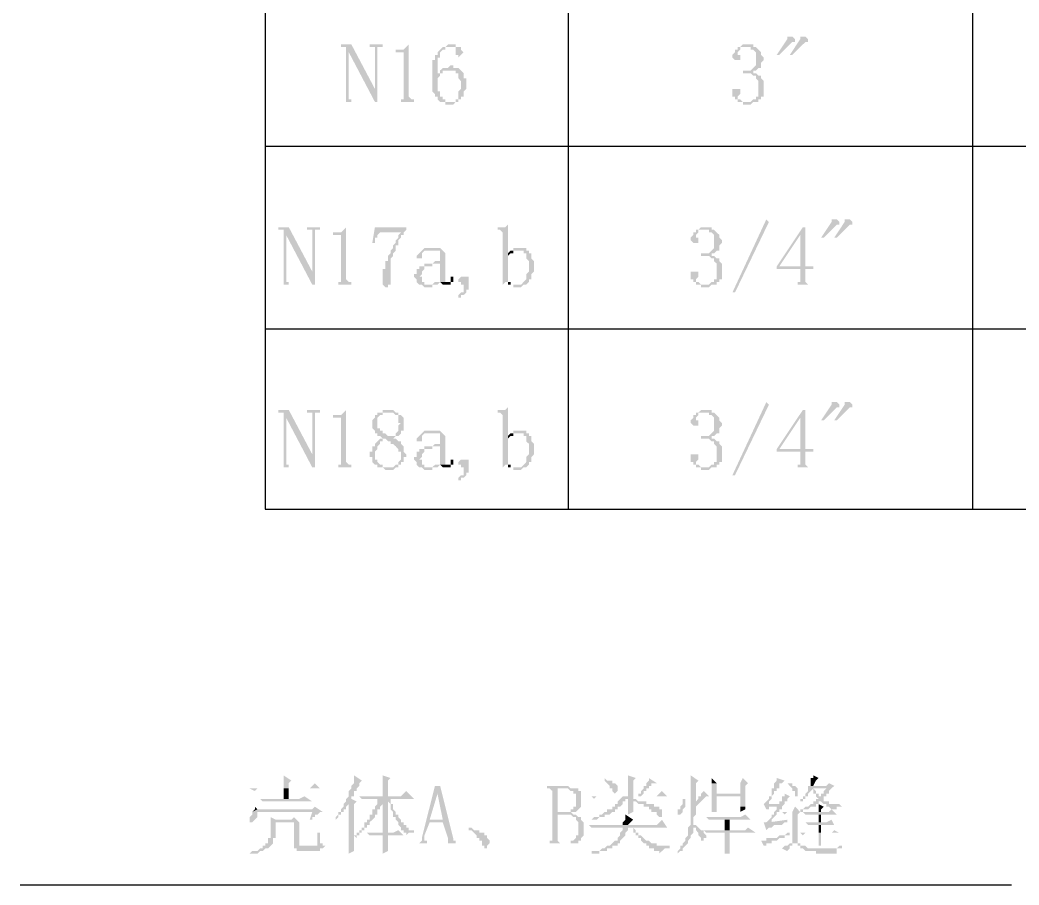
# Model space of a CAD drawing. Extents: x 51 to 246, y 3 to 417.
# Drawn here: x 177 to 193.2, y 244.22 to 258.25 of the extents above; entities that cross this region are included whole.
import ezdxf

# ---------------------------------------------------------------- set-up
doc = ezdxf.new("R2010")
doc.units = 0
doc.header["$MEASUREMENT"] = 0
doc.layers.add('_____1', color=160, linetype='Continuous')

msp = doc.modelspace()

# ---------------------------------------------------------------- hatches: boundary and pattern name
at = {"layer": '_____1'}
for points in [[(182.372, 257.852), (182.203, 257.852), (182.203, 257.81), (182.287, 257.81), (182.287, 257.767), (182.33, 257.725), (182.753, 256.921), (182.753, 257.132)], [(182.88, 257.852), (182.668, 257.852), (182.668, 257.81), (182.753, 257.81), (182.753, 256.921), (182.795, 256.921), (182.795, 257.81), (182.88, 257.81)], [(183.303, 257.852), (183.261, 257.81), (183.219, 257.767), (183.092, 257.767), (183.092, 257.725), (183.219, 257.725), (183.219, 256.963), (183.176, 256.963), (183.176, 256.921), (183.092, 256.921), (183.473, 256.921), (183.388, 256.921), (183.388, 256.963), (183.346, 256.963), (183.303, 257.005)], [(188.807, 257.852), (188.722, 257.852), (188.68, 257.81), (188.849, 257.81), (188.849, 257.767), (188.891, 257.767), (188.934, 257.725), (188.934, 257.513), (188.849, 257.429), (188.722, 257.429), (188.722, 257.386), (188.849, 257.386), (188.891, 257.344), (188.934, 257.344), (188.934, 257.302), (188.976, 257.259), (188.976, 257.005), (188.934, 257.005), (188.934, 256.963), (188.891, 256.963), (188.849, 256.921), (188.764, 256.921), (188.976, 256.921), (188.976, 256.963), (189.018, 256.963), (189.018, 257.005), (189.061, 257.005), (189.061, 257.259), (189.018, 257.302), (189.018, 257.344), (188.976, 257.344), (188.934, 257.386), (188.891, 257.386), (188.891, 257.429), (188.934, 257.429), (188.976, 257.471), (189.018, 257.471), (189.018, 257.556), (189.061, 257.598), (189.061, 257.64), (189.018, 257.683), (189.018, 257.725), (188.976, 257.767), (188.934, 257.81), (188.891, 257.81), (188.891, 257.852), (188.849, 257.852)], [(189.484, 257.979), (189.442, 257.979), (189.442, 257.937), (189.272, 257.683), (189.315, 257.683), (189.526, 257.894), (189.569, 257.894), (189.569, 257.937), (189.526, 257.979)], [(189.696, 257.979), (189.653, 257.979), (189.653, 257.937), (189.484, 257.683), (189.526, 257.683), (189.738, 257.894), (189.78, 257.894), (189.78, 257.937), (189.738, 257.979)], [(182.287, 257.767), (182.287, 256.921), (182.203, 256.921), (182.414, 256.921), (182.372, 256.921), (182.372, 256.963), (182.33, 256.963), (182.33, 257.725)], [(184.108, 257.81), (183.981, 257.81), (184.065, 257.81), (184.065, 257.683), (184.108, 257.683), (184.108, 257.64), (184.15, 257.683), (184.192, 257.725), (184.15, 257.767), (184.15, 257.81)], [(188.68, 257.81), (188.637, 257.81), (188.637, 257.767), (188.595, 257.767), (188.595, 257.725), (188.553, 257.683), (188.553, 257.64), (188.595, 257.598), (188.68, 257.598), (188.68, 257.683), (188.637, 257.683), (188.637, 257.725), (188.68, 257.767), (188.68, 257.81), (188.764, 257.81)], [(183.811, 257.429), (183.811, 257.386), (183.769, 257.386), (183.769, 257.344), (183.811, 257.344), (183.811, 257.386), (183.854, 257.386), (183.854, 257.429), (183.981, 257.429)], [(183.981, 257.513), (183.938, 257.471), (183.854, 257.471), (183.811, 257.429), (184.065, 257.429), (184.065, 257.386), (184.108, 257.386), (184.108, 257.302), (184.15, 257.259), (184.15, 257.132), (184.108, 257.09), (184.108, 256.963), (184.065, 256.963), (184.065, 256.921), (183.811, 256.921), (183.896, 256.921), (183.896, 256.878), (184.023, 256.878), (184.065, 256.921), (184.108, 256.921), (184.108, 256.963), (184.15, 256.963), (184.15, 257.005), (184.192, 257.005), (184.192, 257.09), (184.235, 257.132), (184.235, 257.302), (184.192, 257.302), (184.192, 257.386), (184.108, 257.471), (184.023, 257.471), (184.023, 257.513)], [(188.595, 257.132), (188.553, 257.132), (188.553, 257.005), (188.595, 257.005), (188.595, 256.963), (188.637, 256.963), (188.637, 256.921), (188.722, 256.921), (188.722, 256.878), (188.849, 256.878), (188.891, 256.921), (188.934, 256.921), (188.722, 256.921), (188.68, 256.963), (188.637, 256.963), (188.637, 257.005), (188.68, 257.048), (188.68, 257.132), (188.637, 257.132)], [(190.204, 255.016), (190.161, 255.016), (190.161, 254.973), (189.992, 254.719), (190.034, 254.719), (190.246, 254.931), (190.288, 254.931), (190.288, 254.973), (190.246, 255.016)], [(190.415, 255.016), (190.373, 255.016), (190.373, 254.973), (190.204, 254.719), (190.246, 254.719), (190.458, 254.931), (190.5, 254.931), (190.5, 254.973), (190.458, 255.016)], [(181.356, 254.889), (181.187, 254.889), (181.187, 254.846), (181.271, 254.846), (181.271, 254.804), (181.314, 254.762), (181.737, 253.957), (181.737, 254.169)], [(181.271, 254.804), (181.271, 253.957), (181.187, 253.957), (181.398, 253.957), (181.356, 253.957), (181.356, 254), (181.314, 254), (181.314, 254.762)], [(181.864, 254.889), (181.652, 254.889), (181.652, 254.846), (181.737, 254.846), (181.737, 253.957), (181.779, 253.957), (181.779, 254.846), (181.864, 254.846)], [(182.287, 254.889), (182.203, 254.804), (182.076, 254.804), (182.076, 254.762), (182.203, 254.762), (182.203, 254), (182.16, 254), (182.16, 253.957), (182.076, 253.957), (182.457, 253.957), (182.372, 253.957), (182.372, 254), (182.33, 254), (182.287, 254.042)], [(183.261, 254.889), (182.753, 254.889), (182.711, 254.635), (182.753, 254.635), (182.753, 254.719), (182.795, 254.719), (182.795, 254.762), (182.838, 254.804), (183.219, 254.804), (183.261, 254.846)], [(183.219, 254.804), (183.176, 254.804), (183.134, 254.762), (183.134, 254.719), (183.092, 254.677), (183.092, 254.635), (183.049, 254.592), (183.049, 254.55), (183.007, 254.508), (183.007, 254.465), (182.965, 254.423), (182.965, 254.338), (182.922, 254.338), (182.922, 254.211), (182.88, 254.211), (182.88, 253.957), (182.922, 253.915), (182.965, 253.915), (182.965, 253.957), (183.007, 253.957), (183.007, 254.381), (183.049, 254.423), (183.049, 254.465), (183.092, 254.508), (183.092, 254.592), (183.134, 254.592), (183.134, 254.677), (183.176, 254.719), (183.176, 254.762), (183.219, 254.762)], [(184.912, 254.931), (184.87, 254.889), (184.743, 254.889), (184.743, 254.846), (184.785, 254.846), (184.827, 254.804), (184.827, 253.957), (184.87, 254), (184.954, 254), (184.912, 254), (184.912, 254.423)], [(188.002, 254.846), (187.96, 254.846), (187.96, 254.804), (187.918, 254.804), (187.918, 254.762), (187.875, 254.719), (187.875, 254.677), (187.918, 254.635), (188.002, 254.635), (188.002, 254.719), (187.96, 254.719), (187.96, 254.762), (188.002, 254.804), (188.002, 254.846), (188.087, 254.846)], [(188.129, 254.889), (188.045, 254.889), (188.002, 254.846), (188.172, 254.846), (188.172, 254.804), (188.214, 254.804), (188.256, 254.762), (188.256, 254.55), (188.172, 254.465), (188.045, 254.465), (188.045, 254.423), (188.172, 254.423), (188.214, 254.381), (188.256, 254.381), (188.256, 254.338), (188.299, 254.296), (188.299, 254.042), (188.256, 254.042), (188.256, 254), (188.214, 254), (188.172, 253.957), (188.087, 253.957), (188.299, 253.957), (188.299, 254), (188.341, 254), (188.341, 254.042), (188.383, 254.042), (188.383, 254.296), (188.341, 254.338), (188.341, 254.381), (188.299, 254.381), (188.256, 254.423), (188.214, 254.423), (188.214, 254.465), (188.256, 254.465), (188.299, 254.508), (188.341, 254.508), (188.341, 254.592), (188.383, 254.635), (188.383, 254.677), (188.341, 254.719), (188.341, 254.762), (188.256, 254.846), (188.214, 254.846), (188.214, 254.889), (188.172, 254.889)], [(189.738, 254.889), (189.696, 254.889), (189.272, 254.254), (189.272, 254.211), (189.653, 254.211), (189.653, 254), (189.611, 254), (189.611, 253.957), (189.484, 253.957), (189.865, 253.957), (189.78, 253.957), (189.738, 254), (189.738, 254.211), (189.865, 254.211), (189.865, 254.254), (189.315, 254.254), (189.653, 254.762)], [(189.738, 254.889), (189.653, 254.762), (189.653, 254.254), (189.315, 254.254), (189.738, 254.254)], [(183.515, 254.508), (183.43, 254.423), (183.43, 254.381), (183.515, 254.381), (183.515, 254.465), (183.557, 254.508), (183.684, 254.508)], [(183.684, 254.55), (183.557, 254.55), (183.515, 254.508), (183.811, 254.508), (183.811, 254.338), (183.727, 254.338), (183.684, 254.296), (183.642, 254.296), (183.811, 254.296), (183.811, 254), (183.727, 254), (183.684, 253.957), (183.6, 253.957), (183.769, 253.957), (183.811, 254), (183.896, 254), (183.896, 254.465), (183.811, 254.55), (183.727, 254.55)], [(184.997, 254.508), (184.954, 254.508), (184.912, 254.465), (184.912, 254.423), (184.954, 254.465), (184.997, 254.465), (184.997, 254.508), (185.081, 254.508)], [(185.081, 254.55), (184.997, 254.55), (184.997, 254.508), (185.166, 254.508), (185.166, 254.465), (185.208, 254.465), (185.208, 254.381), (185.251, 254.338), (185.251, 254.169), (185.208, 254.127), (185.208, 254.042), (185.124, 253.957), (184.954, 253.957), (184.997, 253.957), (184.997, 253.915), (185.124, 253.915), (185.166, 253.957), (185.208, 253.957), (185.251, 254), (185.251, 254.042), (185.293, 254.042), (185.293, 254.127), (185.335, 254.169), (185.335, 254.338), (185.293, 254.381), (185.293, 254.465), (185.251, 254.465), (185.251, 254.508), (185.208, 254.508), (185.208, 254.55), (185.124, 254.55)], [(183.642, 254.296), (183.557, 254.296), (183.557, 254.254), (183.473, 254.254), (183.473, 254.211), (183.43, 254.211), (183.43, 254.127), (183.388, 254.127), (183.388, 254.084), (183.43, 254.042), (183.43, 254), (183.473, 253.957), (183.515, 253.957), (183.557, 253.915), (183.684, 253.915), (183.684, 253.957), (183.769, 253.957), (183.557, 253.957), (183.557, 254), (183.515, 254), (183.515, 254.084), (183.473, 254.084), (183.515, 254.127), (183.515, 254.169), (183.557, 254.211), (183.557, 254.254), (183.684, 254.254), (183.684, 254.296), (183.811, 254.296)], [(187.918, 254.169), (187.875, 254.169), (187.875, 254.042), (187.918, 254.042), (187.918, 254), (187.96, 254), (187.96, 253.957), (188.045, 253.957), (188.045, 253.915), (188.172, 253.915), (188.214, 253.957), (188.256, 253.957), (188.045, 253.957), (188.002, 254), (187.96, 254), (187.96, 254.042), (188.002, 254.084), (188.002, 254.169), (187.96, 254.169)], [(184.023, 254.084), (183.981, 254.084), (183.981, 254), (183.938, 254), (183.854, 253.957), (183.981, 253.957), (183.981, 254), (184.023, 254), (184.023, 254.042)], [(184.192, 254.084), (184.15, 254.084), (184.108, 254.042), (184.108, 254), (184.15, 254), (184.15, 253.957), (184.192, 253.957), (184.192, 253.83), (184.15, 253.83), (184.108, 253.788), (184.108, 253.746), (184.15, 253.746), (184.15, 253.788), (184.192, 253.788), (184.235, 253.83), (184.235, 253.873), (184.277, 253.873), (184.277, 254.084), (184.235, 254.084)], [(190.204, 252.052), (190.161, 252.052), (190.161, 252.01), (189.992, 251.756), (190.034, 251.756), (190.246, 251.968), (190.288, 251.968), (190.288, 252.01), (190.246, 252.052)], [(190.415, 252.052), (190.373, 252.052), (190.373, 252.01), (190.204, 251.756), (190.246, 251.756), (190.458, 251.968), (190.5, 251.968), (190.5, 252.01), (190.458, 252.052)], [(181.356, 251.925), (181.187, 251.925), (181.187, 251.883), (181.271, 251.883), (181.271, 251.841), (181.314, 251.798), (181.737, 250.994), (181.737, 251.206)], [(181.864, 251.925), (181.652, 251.925), (181.652, 251.883), (181.737, 251.883), (181.737, 250.994), (181.779, 250.994), (181.779, 251.883), (181.864, 251.883)], [(182.287, 251.925), (182.203, 251.841), (182.076, 251.841), (182.076, 251.798), (182.203, 251.798), (182.203, 251.036), (182.16, 251.036), (182.16, 250.994), (182.076, 250.994), (182.457, 250.994), (182.372, 250.994), (182.372, 251.036), (182.33, 251.036), (182.287, 251.079)], [(182.965, 251.925), (182.88, 251.925), (182.88, 251.883), (182.795, 251.883), (182.795, 251.841), (182.753, 251.841), (182.753, 251.798), (182.711, 251.756), (182.711, 251.629), (182.753, 251.587), (182.753, 251.544), (182.795, 251.544), (182.795, 251.502), (182.838, 251.502), (182.88, 251.46), (182.838, 251.46), (182.922, 251.46), (182.965, 251.417), (183.007, 251.417), (183.007, 251.375), (183.049, 251.375), (183.092, 251.333), (183.134, 251.29), (183.134, 251.248), (183.176, 251.248), (183.176, 251.121), (183.134, 251.079), (183.134, 251.036), (183.092, 251.036), (183.049, 250.994), (182.838, 250.994), (182.88, 250.994), (182.922, 250.952), (183.049, 250.952), (183.092, 250.994), (183.134, 250.994), (183.134, 251.036), (183.176, 251.036), (183.176, 251.079), (183.219, 251.079), (183.219, 251.163), (183.261, 251.163), (183.261, 251.206), (183.219, 251.248), (183.219, 251.333), (183.176, 251.375), (183.176, 251.417), (183.134, 251.417), (183.092, 251.46), (183.049, 251.46), (183.092, 251.502), (182.965, 251.502), (182.922, 251.544), (182.88, 251.544), (182.88, 251.587), (182.838, 251.587), (182.838, 251.629), (182.795, 251.629), (182.795, 251.798), (182.838, 251.841), (182.88, 251.841), (182.88, 251.883), (183.092, 251.883), (183.049, 251.925), (183.007, 251.925)], [(183.092, 251.883), (182.965, 251.883), (183.049, 251.883), (183.092, 251.841), (183.134, 251.841), (183.134, 251.714), (183.176, 251.714), (183.134, 251.671), (183.134, 251.587), (183.092, 251.544), (183.092, 251.502), (183.007, 251.502), (183.134, 251.502), (183.176, 251.544), (183.176, 251.587), (183.219, 251.587), (183.219, 251.798), (183.176, 251.841), (183.134, 251.841), (183.134, 251.883)], [(184.912, 251.968), (184.87, 251.925), (184.743, 251.925), (184.743, 251.883), (184.785, 251.883), (184.827, 251.841), (184.827, 250.994), (184.87, 251.036), (184.954, 251.036), (184.912, 251.036), (184.912, 251.46)], [(188.002, 251.883), (187.96, 251.883), (187.96, 251.841), (187.918, 251.841), (187.918, 251.798), (187.875, 251.756), (187.875, 251.714), (187.918, 251.671), (188.002, 251.671), (188.002, 251.756), (187.96, 251.756), (187.96, 251.798), (188.002, 251.841), (188.002, 251.883), (188.087, 251.883)], [(188.129, 251.925), (188.045, 251.925), (188.002, 251.883), (188.172, 251.883), (188.172, 251.841), (188.214, 251.841), (188.256, 251.798), (188.256, 251.587), (188.172, 251.502), (188.045, 251.502), (188.045, 251.46), (188.172, 251.46), (188.214, 251.417), (188.256, 251.417), (188.256, 251.375), (188.299, 251.333), (188.299, 251.079), (188.256, 251.079), (188.256, 251.036), (188.214, 251.036), (188.172, 250.994), (188.087, 250.994), (188.299, 250.994), (188.299, 251.036), (188.341, 251.036), (188.341, 251.079), (188.383, 251.079), (188.383, 251.333), (188.341, 251.375), (188.341, 251.417), (188.299, 251.417), (188.256, 251.46), (188.214, 251.46), (188.214, 251.502), (188.256, 251.502), (188.299, 251.544), (188.341, 251.544), (188.341, 251.629), (188.383, 251.671), (188.383, 251.714), (188.341, 251.756), (188.341, 251.798), (188.256, 251.883), (188.214, 251.883), (188.214, 251.925), (188.172, 251.925)], [(189.738, 251.925), (189.696, 251.925), (189.272, 251.29), (189.272, 251.248), (189.653, 251.248), (189.653, 251.036), (189.611, 251.036), (189.611, 250.994), (189.484, 250.994), (189.865, 250.994), (189.78, 250.994), (189.738, 251.036), (189.738, 251.248), (189.865, 251.248), (189.865, 251.29), (189.315, 251.29), (189.653, 251.798)], [(189.738, 251.925), (189.653, 251.798), (189.653, 251.29), (189.315, 251.29), (189.738, 251.29)], [(181.271, 251.841), (181.271, 250.994), (181.187, 250.994), (181.398, 250.994), (181.356, 250.994), (181.356, 251.036), (181.314, 251.036), (181.314, 251.798)], [(183.515, 251.544), (183.473, 251.502), (183.43, 251.46), (183.43, 251.417), (183.515, 251.417), (183.515, 251.502), (183.557, 251.544), (183.684, 251.544)], [(183.684, 251.587), (183.557, 251.587), (183.515, 251.544), (183.811, 251.544), (183.811, 251.375), (183.727, 251.375), (183.684, 251.333), (183.642, 251.333), (183.811, 251.333), (183.811, 251.036), (183.727, 251.036), (183.684, 250.994), (183.6, 250.994), (183.769, 250.994), (183.811, 251.036), (183.896, 251.036), (183.896, 251.502), (183.811, 251.587), (183.727, 251.587)], [(184.997, 251.544), (184.954, 251.544), (184.912, 251.502), (184.912, 251.46), (184.954, 251.502), (184.997, 251.502), (184.997, 251.544), (185.081, 251.544)], [(185.081, 251.587), (184.997, 251.587), (184.997, 251.544), (185.166, 251.544), (185.166, 251.502), (185.208, 251.502), (185.208, 251.417), (185.251, 251.375), (185.251, 251.206), (185.208, 251.163), (185.208, 251.079), (185.166, 251.036), (185.124, 250.994), (184.954, 250.994), (184.997, 250.994), (184.997, 250.952), (185.124, 250.952), (185.166, 250.994), (185.208, 250.994), (185.251, 251.036), (185.251, 251.079), (185.293, 251.079), (185.293, 251.163), (185.335, 251.206), (185.335, 251.375), (185.293, 251.417), (185.293, 251.502), (185.251, 251.502), (185.251, 251.544), (185.208, 251.544), (185.208, 251.587), (185.124, 251.587)], [(182.838, 251.46), (182.753, 251.375), (182.753, 251.333), (182.711, 251.333), (182.711, 251.248), (182.668, 251.248), (182.668, 251.163), (182.711, 251.163), (182.711, 251.079), (182.753, 251.036), (182.795, 251.036), (182.795, 250.994), (182.965, 250.994), (182.88, 250.994), (182.88, 251.036), (182.838, 251.036), (182.795, 251.079), (182.795, 251.121), (182.753, 251.121), (182.753, 251.248), (182.795, 251.29), (182.795, 251.333), (182.838, 251.375), (182.838, 251.417), (182.88, 251.417), (182.88, 251.46)], [(183.642, 251.333), (183.557, 251.333), (183.557, 251.29), (183.473, 251.29), (183.473, 251.248), (183.43, 251.248), (183.43, 251.163), (183.388, 251.163), (183.388, 251.121), (183.43, 251.079), (183.43, 251.036), (183.473, 250.994), (183.515, 250.994), (183.557, 250.952), (183.684, 250.952), (183.684, 250.994), (183.769, 250.994), (183.557, 250.994), (183.557, 251.036), (183.515, 251.036), (183.515, 251.121), (183.473, 251.121), (183.515, 251.163), (183.515, 251.206), (183.557, 251.248), (183.557, 251.29), (183.684, 251.29), (183.684, 251.333), (183.811, 251.333)], [(187.918, 251.206), (187.875, 251.206), (187.875, 251.079), (187.918, 251.079), (187.918, 251.036), (187.96, 251.036), (187.96, 250.994), (188.045, 250.994), (188.045, 250.952), (188.172, 250.952), (188.214, 250.994), (188.256, 250.994), (188.045, 250.994), (188.002, 251.036), (187.96, 251.036), (187.96, 251.079), (188.002, 251.121), (188.002, 251.206), (187.96, 251.206)], [(184.023, 251.121), (183.981, 251.121), (183.981, 251.036), (183.938, 251.036), (183.854, 250.994), (183.981, 250.994), (183.981, 251.036), (184.023, 251.036), (184.023, 251.079)], [(184.192, 251.121), (184.15, 251.121), (184.108, 251.079), (184.108, 251.036), (184.15, 251.036), (184.15, 250.994), (184.192, 250.994), (184.192, 250.867), (184.15, 250.867), (184.108, 250.825), (184.108, 250.782), (184.15, 250.782), (184.15, 250.825), (184.192, 250.825), (184.235, 250.867), (184.235, 250.909), (184.277, 250.909), (184.277, 251.121), (184.235, 251.121)], [(181.779, 245.872), (181.695, 245.787), (180.721, 245.787), (180.806, 245.745), (180.848, 245.787), (181.864, 245.787)], [(181.271, 245.999), (181.271, 245.787), (181.356, 245.787), (181.356, 245.872), (181.398, 245.914)], [(182.414, 245.999), (182.414, 245.872), (182.372, 245.829), (182.372, 245.787), (182.33, 245.745), (182.33, 245.66), (182.287, 245.618), (182.287, 245.575), (182.245, 245.533), (182.245, 245.491), (182.203, 245.448), (182.203, 245.406), (182.16, 245.406), (182.16, 245.364), (182.118, 245.321), (182.118, 245.279), (182.16, 245.321), (182.16, 245.364), (182.203, 245.364), (182.203, 245.406), (182.245, 245.406), (182.245, 245.448), (182.287, 245.448), (182.287, 245.491), (182.33, 245.533), (182.457, 245.575), (182.372, 245.618), (182.372, 245.66), (182.414, 245.66), (182.414, 245.745), (182.457, 245.745), (182.457, 245.787), (182.499, 245.829), (182.499, 245.872), (182.541, 245.914)], [(182.88, 245.999), (182.88, 245.66), (182.965, 245.66), (182.965, 245.914), (183.007, 245.956)], [(186.478, 245.956), (186.478, 245.914), (186.563, 245.829), (186.563, 245.787), (186.605, 245.787), (186.605, 245.745), (186.648, 245.702), (186.69, 245.745), (186.69, 245.829), (186.648, 245.872), (186.605, 245.872), (186.605, 245.914), (186.521, 245.914)], [(186.859, 245.999), (186.859, 245.66), (186.944, 245.66), (186.944, 245.914), (186.986, 245.956)], [(187.198, 245.956), (187.198, 245.914), (187.156, 245.872), (187.156, 245.829), (187.113, 245.829), (187.113, 245.787), (187.071, 245.745), (187.071, 245.702), (187.029, 245.702), (187.029, 245.66), (187.071, 245.66), (187.113, 245.702), (187.113, 245.745), (187.156, 245.745), (187.156, 245.787), (187.198, 245.787), (187.198, 245.829), (187.24, 245.829), (187.24, 245.872), (187.325, 245.872)], [(187.875, 245.999), (187.875, 245.533), (187.96, 245.533), (187.96, 245.872), (188.002, 245.914)], [(188.214, 245.956), (188.214, 245.872), (188.299, 245.872)], [(188.722, 245.956), (188.68, 245.872), (188.214, 245.872), (188.214, 245.702), (188.299, 245.702), (188.299, 245.872), (188.807, 245.872)], [(188.807, 245.872), (188.68, 245.872), (188.68, 245.702), (188.214, 245.702), (188.214, 245.66), (188.68, 245.66), (188.68, 245.491), (188.214, 245.491), (188.214, 245.406), (188.299, 245.406), (188.299, 245.491), (188.764, 245.491), (188.764, 245.829)], [(189.272, 245.956), (189.272, 245.914), (189.23, 245.872), (189.23, 245.787), (189.188, 245.787), (189.188, 245.66), (189.145, 245.66), (189.145, 245.618), (189.061, 245.533), (189.145, 245.533), (189.145, 245.575), (189.188, 245.618), (189.188, 245.66), (189.23, 245.702), (189.23, 245.745), (189.272, 245.745), (189.272, 245.787), (189.315, 245.787), (189.315, 245.872), (189.357, 245.872), (189.399, 245.914)], [(190.119, 245.872), (190.077, 245.829), (189.78, 245.829), (189.78, 245.787), (189.865, 245.787), (189.865, 245.702), (189.907, 245.702), (189.907, 245.66), (189.95, 245.618), (189.907, 245.618), (189.907, 245.575), (189.865, 245.575), (189.865, 245.533), (189.823, 245.533), (189.78, 245.491), (189.738, 245.491), (189.696, 245.448), (189.653, 245.448), (189.653, 245.406), (189.696, 245.406), (189.696, 245.448), (189.78, 245.448), (189.823, 245.491), (189.907, 245.491), (189.907, 245.533), (189.95, 245.533), (189.95, 245.575), (190.077, 245.575), (190.034, 245.575), (190.034, 245.66), (189.95, 245.66), (189.95, 245.702), (189.907, 245.702), (189.907, 245.745), (189.865, 245.787), (190.077, 245.787), (190.204, 245.829)], [(189.865, 245.999), (189.865, 245.956), (189.823, 245.956), (189.823, 245.829), (189.78, 245.829), (189.865, 245.829), (189.907, 245.914), (189.95, 245.956)], [(183.261, 245.745), (183.176, 245.66), (182.499, 245.66), (182.541, 245.618), (183.388, 245.618)], [(183.727, 245.829), (183.515, 244.983), (183.515, 244.94), (183.473, 244.898), (183.43, 244.898), (183.642, 244.898), (183.6, 244.898), (183.6, 244.94), (183.557, 244.94), (183.557, 245.025), (183.642, 245.237), (183.854, 245.237), (183.642, 245.279), (183.769, 245.702)], [(183.811, 245.829), (183.727, 245.829), (183.769, 245.702), (183.854, 245.279), (183.642, 245.279), (183.854, 245.237), (183.938, 244.983), (183.938, 244.898), (183.854, 244.898), (184.108, 244.898), (184.065, 244.898), (184.065, 244.94), (184.023, 244.94), (184.023, 244.983)], [(185.843, 245.829), (185.547, 245.829), (185.547, 245.787), (185.886, 245.787), (185.928, 245.745), (185.97, 245.745), (185.97, 245.702), (186.013, 245.702), (186.013, 245.491), (185.97, 245.491), (185.97, 245.448), (185.928, 245.448), (185.928, 245.406), (185.716, 245.406), (186.013, 245.406), (186.055, 245.448), (186.097, 245.491), (186.097, 245.745), (186.055, 245.745), (186.055, 245.787), (185.928, 245.787), (185.886, 245.829)], [(185.547, 245.787), (185.589, 245.787), (185.632, 245.745), (185.632, 244.94), (185.589, 244.94), (185.589, 244.898), (185.759, 244.898), (185.716, 244.94), (185.716, 245.364), (185.97, 245.364), (185.928, 245.406), (185.716, 245.406), (185.716, 245.787), (185.801, 245.787)], [(187.41, 245.745), (187.325, 245.66), (186.267, 245.66), (186.309, 245.618), (186.351, 245.66), (187.494, 245.66)], [(188.087, 245.745), (188.045, 245.702), (188.045, 245.66), (188.002, 245.66), (188.002, 245.618), (187.96, 245.575), (187.96, 245.533), (187.875, 245.533), (187.875, 245.194), (187.833, 245.152), (187.96, 245.152), (187.96, 245.11), (188.002, 245.067), (188.002, 245.025), (188.045, 244.983), (188.045, 244.94), (188.087, 244.94), (188.087, 244.983), (188.129, 244.983), (188.129, 245.025), (188.087, 245.067), (188.087, 245.11), (188.045, 245.11), (187.96, 245.194), (187.918, 245.194), (187.918, 245.321), (187.96, 245.364), (187.96, 245.491), (188.129, 245.66), (188.172, 245.66)], [(189.399, 245.702), (189.399, 245.66), (189.357, 245.66), (189.357, 245.575), (189.315, 245.575), (189.315, 245.533), (189.103, 245.533), (189.315, 245.533), (189.272, 245.491), (189.272, 245.448), (189.23, 245.406), (189.23, 245.364), (189.188, 245.364), (189.188, 245.321), (189.103, 245.237), (189.061, 245.237), (189.188, 245.237), (189.188, 245.279), (189.272, 245.364), (189.272, 245.406), (189.315, 245.406), (189.315, 245.448), (189.357, 245.448), (189.357, 245.491), (189.399, 245.533), (189.399, 245.575), (189.442, 245.575), (189.442, 245.618), (189.484, 245.66)], [(189.78, 245.787), (189.78, 245.745), (189.738, 245.702), (189.738, 245.66), (189.696, 245.66), (189.696, 245.618), (189.653, 245.618), (189.653, 245.575), (189.696, 245.575), (189.696, 245.618), (189.738, 245.618), (189.738, 245.66), (189.78, 245.66), (189.78, 245.702), (189.865, 245.787)], [(190.204, 245.829), (190.077, 245.787), (190.034, 245.745), (190.034, 245.702), (189.992, 245.702), (189.992, 245.66), (190.077, 245.66), (190.077, 245.702), (190.119, 245.702), (190.119, 245.745), (190.161, 245.787)], [(181.61, 245.66), (181.525, 245.618), (180.89, 245.618), (180.933, 245.575), (181.737, 245.575)], [(182.457, 245.575), (182.33, 245.533), (182.33, 244.729), (182.414, 244.771), (182.414, 245.533)], [(182.795, 245.575), (182.795, 245.533), (182.753, 245.491), (182.753, 245.448), (182.711, 245.448), (182.711, 245.364), (182.668, 245.364), (182.668, 245.279), (182.626, 245.279), (182.626, 245.237), (182.584, 245.237), (182.584, 245.152), (182.541, 245.152), (182.541, 245.11), (182.499, 245.11), (182.499, 245.067), (182.457, 245.067), (182.457, 245.025), (182.414, 245.025), (182.457, 244.983), (182.457, 245.025), (182.499, 245.025), (182.499, 245.067), (182.541, 245.067), (182.541, 245.11), (182.584, 245.11), (182.584, 245.152), (182.626, 245.152), (182.626, 245.194), (182.668, 245.194), (182.668, 245.237), (182.753, 245.321), (182.753, 245.364), (182.795, 245.364), (182.795, 245.448), (182.838, 245.448), (182.838, 245.491), (182.88, 245.533), (182.88, 245.575)], [(182.795, 245.618), (182.795, 245.575), (182.88, 245.575), (182.88, 245.067), (182.965, 245.067), (182.965, 245.618)], [(186.775, 245.66), (186.69, 245.575), (186.69, 245.533), (186.648, 245.533), (186.648, 245.491), (186.605, 245.491), (186.605, 245.448), (186.521, 245.448), (186.521, 245.406), (186.478, 245.406), (186.436, 245.364), (186.394, 245.364), (186.394, 245.321), (186.309, 245.321), (186.267, 245.279), (186.351, 245.279), (186.394, 245.321), (186.478, 245.321), (186.478, 245.364), (186.563, 245.364), (186.605, 245.406), (186.648, 245.406), (186.648, 245.448), (186.69, 245.448), (186.69, 245.491), (186.732, 245.491), (186.775, 245.533), (186.775, 245.575), (186.817, 245.575), (186.817, 245.618), (186.859, 245.618)], [(186.944, 245.66), (186.775, 245.66), (186.859, 245.618), (186.859, 245.575), (186.986, 245.575), (187.029, 245.533), (187.113, 245.533), (187.113, 245.491), (187.198, 245.491), (187.198, 245.448), (187.24, 245.448), (187.24, 245.406), (187.325, 245.406), (187.325, 245.364), (187.367, 245.321), (187.41, 245.321), (187.41, 245.448), (187.367, 245.448), (187.367, 245.491), (187.283, 245.491), (187.283, 245.533), (187.156, 245.533), (187.156, 245.575), (187.029, 245.575), (186.986, 245.618), (186.944, 245.618)], [(186.859, 245.575), (186.859, 245.364), (186.944, 245.406), (186.944, 245.575)], [(187.791, 245.618), (187.748, 245.618), (187.748, 245.533), (187.706, 245.491), (187.706, 245.448), (187.664, 245.448), (187.664, 245.364), (187.706, 245.364), (187.748, 245.406), (187.748, 245.448), (187.791, 245.491), (187.791, 245.575)], [(188.214, 245.66), (188.214, 245.491), (188.299, 245.491), (188.299, 245.66), (188.68, 245.66)], [(189.95, 245.533), (189.95, 245.406), (189.992, 245.406), (189.992, 245.448), (190.034, 245.491)], [(180.763, 245.406), (180.763, 245.364), (180.721, 245.321), (180.721, 245.237), (180.763, 245.237), (180.848, 245.321), (180.848, 245.406), (181.737, 245.406)], [(181.779, 245.491), (181.737, 245.448), (180.848, 245.448), (180.763, 245.406), (181.737, 245.406), (181.695, 245.279), (181.737, 245.279), (181.737, 245.321), (181.779, 245.321), (181.779, 245.364), (181.822, 245.364), (181.864, 245.406), (181.906, 245.406)], [(180.806, 245.491), (180.806, 245.448), (180.763, 245.406), (180.848, 245.448)], [(189.569, 245.491), (189.526, 245.406), (189.357, 245.406), (189.399, 245.364), (189.442, 245.406), (189.653, 245.406)], [(189.653, 245.406), (189.526, 245.406), (189.526, 244.898), (189.484, 244.898), (189.442, 244.856), (189.399, 244.856), (189.357, 244.813), (189.442, 244.771), (189.484, 244.813), (189.484, 244.856), (189.526, 244.856), (189.526, 244.898), (189.611, 244.898), (189.611, 245.364)], [(190.161, 245.448), (190.119, 245.406), (189.696, 245.406), (189.738, 245.364), (190.246, 245.364)], [(181.06, 245.321), (181.06, 244.983), (181.017, 244.983), (181.017, 244.898), (180.975, 244.898), (180.975, 244.856), (180.933, 244.856), (180.933, 244.813), (180.89, 244.813), (180.848, 244.771), (180.763, 244.771), (180.721, 244.729), (180.679, 244.729), (180.848, 244.729), (180.89, 244.771), (180.933, 244.771), (180.975, 244.813), (181.017, 244.813), (181.06, 244.856), (181.102, 244.898), (181.102, 244.983), (181.144, 244.983), (181.144, 245.237), (181.525, 245.237), (181.144, 245.279)], [(181.441, 245.321), (181.398, 245.279), (181.144, 245.279), (181.525, 245.237)], [(181.525, 245.237), (181.441, 245.237), (181.441, 244.813), (181.483, 244.813), (181.483, 244.771), (181.864, 244.771), (181.864, 244.813), (181.906, 244.813), (181.568, 244.856), (181.525, 244.856), (181.525, 245.194)], [(185.97, 245.364), (185.843, 245.364), (185.928, 245.364), (185.97, 245.321), (186.013, 245.321), (186.013, 245.279), (186.055, 245.237), (186.055, 245.025), (186.013, 245.025), (186.013, 244.983), (185.97, 244.94), (185.928, 244.94), (185.928, 244.898), (185.547, 244.898), (186.055, 244.898), (186.055, 244.94), (186.097, 244.94), (186.097, 244.983), (186.14, 245.025), (186.14, 245.237), (186.097, 245.279), (186.097, 245.321), (186.055, 245.321), (186.013, 245.364)], [(187.41, 245.279), (187.325, 245.194), (186.224, 245.194), (186.267, 245.152), (187.494, 245.152)], [(186.817, 245.364), (186.817, 245.279), (186.775, 245.237), (186.775, 245.194), (186.859, 245.194), (186.902, 245.237), (186.944, 245.279)], [(188.764, 245.364), (188.68, 245.321), (188.129, 245.321), (188.172, 245.279), (188.849, 245.279)], [(189.442, 245.279), (189.145, 245.237), (189.061, 245.237), (189.103, 245.11), (189.145, 245.152), (189.188, 245.152), (189.23, 245.194), (189.357, 245.194), (189.399, 245.237), (189.442, 245.237)], [(190.161, 245.279), (190.077, 245.237), (189.738, 245.237), (189.78, 245.194), (190.204, 245.194)], [(183.134, 245.11), (183.049, 245.067), (182.626, 245.067), (182.668, 245.025), (183.219, 245.025)], [(184.277, 245.152), (184.277, 245.11), (184.319, 245.11), (184.404, 245.025), (184.404, 244.983), (184.446, 244.983), (184.446, 244.94), (184.489, 244.94), (184.489, 244.856), (184.531, 244.856), (184.531, 244.813), (184.573, 244.813), (184.573, 244.856), (184.616, 244.898), (184.616, 244.94), (184.573, 244.983), (184.573, 245.025), (184.531, 245.025), (184.531, 245.067), (184.446, 245.067), (184.446, 245.11), (184.362, 245.11), (184.319, 245.152)], [(187.833, 245.152), (187.833, 245.025), (187.791, 244.983), (187.791, 244.94), (187.748, 244.898), (187.748, 244.856), (187.706, 244.856), (187.706, 244.813), (187.664, 244.771), (187.664, 244.729), (187.621, 244.729), (187.664, 244.729), (187.706, 244.771), (187.748, 244.771), (187.748, 244.813), (187.791, 244.856), (187.833, 244.898), (187.833, 244.94), (187.875, 244.983), (187.875, 245.025), (187.918, 245.067), (187.918, 245.152)], [(188.807, 245.152), (188.764, 245.11), (188.087, 245.11), (188.129, 245.067), (188.934, 245.067)], [(189.484, 245.067), (189.442, 245.067), (189.399, 245.025), (189.315, 245.025), (189.272, 244.983), (189.103, 244.983), (189.103, 244.94), (189.018, 244.94), (189.061, 244.856), (189.103, 244.856), (189.103, 244.898), (189.188, 244.898), (189.188, 244.94), (189.272, 244.94), (189.315, 244.983), (189.399, 244.983), (189.399, 245.025), (189.484, 245.025)], [(190.204, 245.11), (190.161, 245.067), (189.653, 245.067), (189.696, 245.025), (189.738, 245.067), (190.288, 245.067)], [(182.965, 245.025), (182.88, 245.025), (182.88, 244.729), (182.965, 244.771), (182.965, 244.983)], [(189.611, 244.898), (189.569, 244.898), (189.611, 244.898), (189.611, 244.856), (189.653, 244.856), (189.653, 244.813), (189.696, 244.813), (189.738, 244.771), (189.907, 244.771), (189.907, 244.729), (190.246, 244.729), (190.246, 244.813), (190.288, 244.813), (189.78, 244.813), (189.738, 244.856), (189.653, 244.856), (189.653, 244.898)], [(190.331, 244.856), (190.288, 244.856), (190.246, 244.813), (189.95, 244.813), (190.331, 244.813)]]:
    msp.add_hatch(color=7, dxfattribs=at).paths.add_polyline_path(points, is_closed=False)
for points in [[(184.023, 257.852), (183.938, 257.852), (183.896, 257.81), (183.854, 257.81), (183.811, 257.767), (183.769, 257.725), (183.769, 257.683), (183.727, 257.683), (183.727, 257.598), (183.684, 257.598), (183.684, 257.09), (183.727, 257.048), (183.727, 257.005), (183.769, 257.005), (183.769, 256.963), (183.811, 256.921), (183.981, 256.921), (183.896, 256.921), (183.896, 256.963), (183.854, 256.963), (183.854, 257.005), (183.811, 257.005), (183.811, 257.09), (183.769, 257.09), (183.769, 257.302), (183.811, 257.344), (183.769, 257.344), (183.769, 257.64), (183.811, 257.64), (183.811, 257.725), (183.854, 257.767), (183.896, 257.767), (183.896, 257.81), (184.108, 257.81), (184.065, 257.81), (184.065, 257.852)], [(188.595, 253.83), (188.553, 253.83), (189.103, 255.016), (189.145, 254.973)], [(183.896, 254), (183.811, 254), (183.854, 253.957), (183.938, 254)], [(184.954, 254), (184.87, 254), (184.912, 254), (184.912, 253.957), (185.039, 253.957), (184.954, 253.957)], [(188.595, 250.867), (188.553, 250.867), (189.103, 252.052), (189.145, 252.01)], [(183.896, 251.036), (183.811, 251.036), (183.854, 250.994), (183.938, 251.036)], [(184.954, 251.036), (184.87, 251.036), (184.912, 251.036), (184.912, 250.994), (185.039, 250.994), (184.954, 250.994)], [(189.484, 245.872), (189.442, 245.872), (189.484, 245.829), (189.526, 245.787), (189.526, 245.745), (189.569, 245.745), (189.569, 245.66), (189.611, 245.66), (189.611, 245.787), (189.569, 245.829), (189.526, 245.829), (189.526, 245.872)], [(181.271, 245.787), (181.356, 245.787), (181.356, 245.618), (181.271, 245.618)], [(183.007, 245.618), (182.795, 245.618), (182.965, 245.618), (182.965, 245.575), (183.007, 245.533), (183.007, 245.448), (183.049, 245.406), (183.049, 245.321), (183.092, 245.321), (183.092, 245.279), (183.134, 245.237), (183.134, 245.194), (183.176, 245.152), (183.176, 245.11), (183.219, 245.11), (183.219, 245.067), (183.261, 245.067), (183.261, 245.025), (183.303, 245.067), (183.388, 245.067), (183.388, 245.11), (183.303, 245.11), (183.303, 245.152), (183.261, 245.152), (183.261, 245.194), (183.219, 245.194), (183.219, 245.237), (183.176, 245.237), (183.176, 245.279), (183.134, 245.321), (183.134, 245.364), (183.092, 245.364), (183.092, 245.406), (183.049, 245.448), (183.049, 245.533), (183.007, 245.533)], [(189.061, 245.533), (189.103, 245.448), (189.145, 245.448), (189.145, 245.491), (189.272, 245.491), (189.315, 245.533)], [(190.077, 245.575), (189.992, 245.575), (190.034, 245.533), (190.077, 245.533), (190.077, 245.491), (190.119, 245.491), (190.161, 245.448), (190.246, 245.448), (190.246, 245.491), (190.331, 245.491), (190.288, 245.533), (190.119, 245.533), (190.119, 245.575)], [(188.764, 245.491), (188.68, 245.491), (188.68, 245.406), (188.764, 245.448)], [(188.426, 245.279), (188.51, 245.279), (188.51, 245.11), (188.426, 245.11)], [(189.95, 245.364), (189.992, 245.364), (189.992, 245.237), (189.95, 245.237)], [(181.864, 245.067), (181.822, 245.067), (181.822, 244.856), (181.568, 244.856), (181.906, 244.813), (181.949, 244.856), (181.906, 244.856), (181.906, 244.898), (181.864, 244.898)], [(186.859, 245.152), (186.775, 245.152), (186.775, 245.11), (186.732, 245.067), (186.732, 245.025), (186.69, 244.983), (186.69, 244.94), (186.648, 244.94), (186.605, 244.898), (186.563, 244.856), (186.521, 244.856), (186.478, 244.813), (186.436, 244.813), (186.394, 244.771), (186.267, 244.771), (186.267, 244.729), (186.224, 244.729), (186.394, 244.729), (186.394, 244.771), (186.521, 244.771), (186.521, 244.813), (186.605, 244.813), (186.605, 244.856), (186.69, 244.856), (186.69, 244.898), (186.732, 244.898), (186.732, 244.94), (186.817, 245.025), (186.817, 245.067), (186.859, 245.11)], [(186.944, 245.152), (186.902, 245.152), (186.944, 245.152), (186.944, 245.067), (186.986, 245.067), (186.986, 245.025), (187.029, 245.025), (187.029, 244.983), (187.071, 244.983), (187.071, 244.94), (187.113, 244.898), (187.156, 244.898), (187.156, 244.856), (187.198, 244.856), (187.198, 244.813), (187.283, 244.813), (187.283, 244.771), (187.367, 244.771), (187.367, 244.729), (187.452, 244.813), (187.537, 244.813), (187.537, 244.856), (187.325, 244.856), (187.325, 244.898), (187.24, 244.898), (187.198, 244.94), (187.156, 244.94), (187.071, 245.025), (187.029, 245.025), (187.029, 245.067), (186.986, 245.067), (186.986, 245.11)], [(188.426, 244.729), (188.51, 244.729), (188.51, 245.067), (188.426, 245.067)], [(189.95, 245.194), (189.992, 245.194), (189.992, 245.067), (189.95, 245.067)], [(189.95, 244.856), (189.992, 244.856), (189.992, 245.067), (189.95, 245.067)]]:
    msp.add_hatch(color=7, dxfattribs=at).paths.add_polyline_path(points)

# ---------------------------------------------------------------- linework, layer by layer
at = {"layer": '_____1', "color": 7}
for p, q in [((180.975, 308.059), (180.975, 250.317)), ((185.886, 308.059), (185.886, 250.317)), ((192.447, 308.059), (192.447, 250.317)), ((180.975, 256.201), (233.468, 256.201)), ((180.975, 253.238), (233.468, 253.238)), ((180.975, 250.317), (233.468, 250.317)), ((176.996, 244.221), (193.082, 244.221))]:
    msp.add_line(p, q, dxfattribs=at)

doc.saveas('drawing.dxf')
